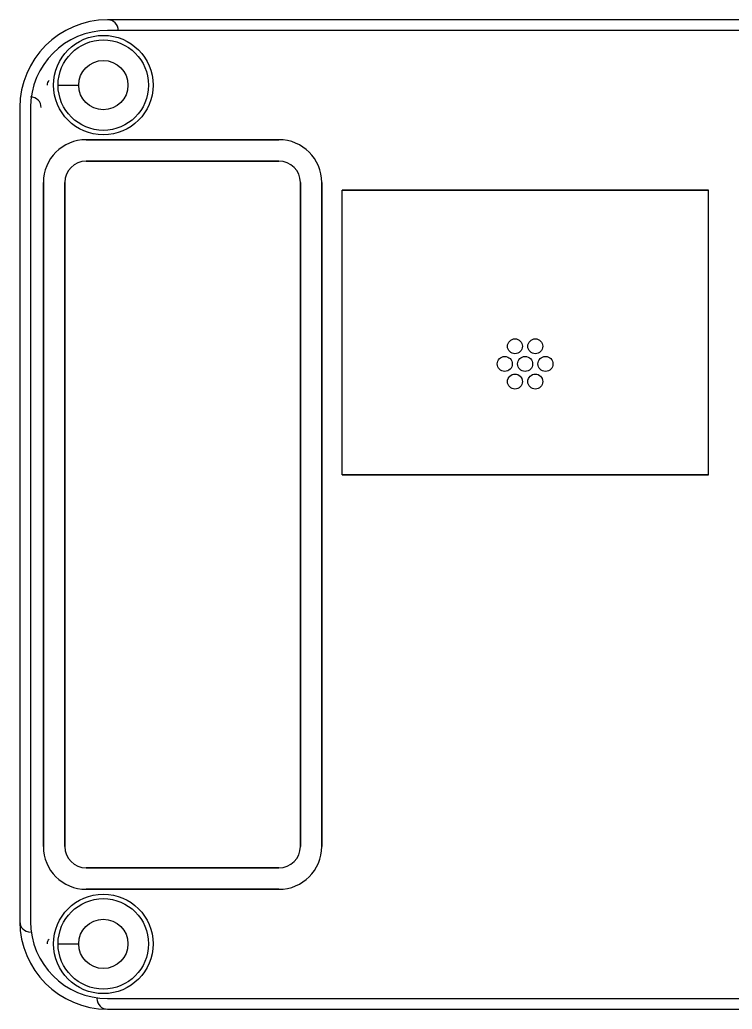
# Model space of a CAD drawing. Header units: millimetres. Extents: x -39.1 to 39.1, y -23.1 to 23.1.
# Drawn here: x -39.1 to -5.84, y -23.1 to 23.1 of the extents above; entities that cross this region are included whole.
import ezdxf

# ---------------------------------------------------------------- set-up
doc = ezdxf.new("R2010")
doc.units = ezdxf.units.MM

msp = doc.modelspace()

# ---------------------------------------------------------------- linework, layer by layer
for p, q in [((-35, 23.1, -0.5), (-35, 23.1, -2)), ((-35, 23.1, -0.5), (-35, 23.1, -2)), ((35, 23.1, -0.5), (-35, 23.1, -0.5)), ((35, 23.1, -0.5), (-35, 23.1, -0.5)), ((35, 23.1, -2), (-35, 23.1, -2)), ((35, 23.1, -2), (-35, 23.1, -2)), ((35, 22.6), (-35, 22.6)), ((35, 22.6), (-35, 22.6)), ((-37.312, 20.05, -0.088), (-36.35, 20.05, -1.05)), ((-37.312, 20.05, -0.088), (-36.35, 20.05, -1.05)), ((-36.35, 20.05, -2), (-36.35, 20.05, -1.05)), ((-36.35, 20.05, -2), (-36.35, 20.05, -1.05)), ((-39.1, 19, -0.5), (-39.1, -19, -0.5)), ((-39.1, 19, -0.5), (-39.1, -19, -0.5)), ((-39.1, 19, -0.5), (-39.1, 19, -2)), ((-39.1, 19, -2), (-39.1, -19, -2)), ((-39.1, 19, -0.5), (-39.1, 19, -2)), ((-39.1, 19, -2), (-39.1, -19, -2)), ((-38.6, 19), (-38.6, -19)), ((-38.6, 19), (-38.6, -19)), ((-27, 17.5, -1), (-36, 17.5, -1)), ((-36, 17.5, -2), (-36, 17.5, -1)), ((-36, 17.5, -2), (-36, 17.5, -1)), ((-36, 17.5, -2), (-27, 17.5, -2)), ((-27, 17.5, -1), (-36, 17.5, -1)), ((-36, 17.5, -2), (-27, 17.5, -2)), ((-27, 17.5, -1), (-27, 17.5, -2)), ((-27, 17.5, -1), (-27, 17.5, -2)), ((-36, 16.5), (-27, 16.5)), ((-36, 16.5, -1), (-36, 16.5)), ((-27, 16.5, -1), (-36, 16.5, -1)), ((-36, 16.5), (-27, 16.5)), ((-36, 16.5, -1), (-36, 16.5)), ((-27, 16.5, -1), (-36, 16.5, -1)), ((-27, 16.5, -1), (-27, 16.5)), ((-27, 16.5, -1), (-27, 16.5)), ((-38, 15.5, -1), (-38, -15.5, -1)), ((-38, -15.5, -2), (-38, 15.5, -2)), ((-38, 15.5, -2), (-38, 15.5, -1)), ((-38, 15.5, -1), (-38, -15.5, -1)), ((-38, 15.5, -2), (-38, 15.5, -1)), ((-38, -15.5, -2), (-38, 15.5, -2)), ((-37, -15.5), (-37, 15.5)), ((-37, 15.5, -1), (-37, -15.5, -1)), ((-37, 15.5, -1), (-37, 15.5)), ((-37, -15.5), (-37, 15.5)), ((-37, 15.5, -1), (-37, 15.5)), ((-37, 15.5, -1), (-37, -15.5, -1)), ((-26, 15.5), (-26, -15.5)), ((-26, 15.5, -1), (-26, 15.5)), ((-26, -15.5, -1), (-26, 15.5, -1)), ((-26, 15.5), (-26, -15.5)), ((-26, 15.5, -1), (-26, 15.5)), ((-26, -15.5, -1), (-26, 15.5, -1)), ((-25, -15.5, -1), (-25, 15.5, -1)), ((-25, 15.5, -1), (-25, 15.5, -2)), ((-25, 15.5, -2), (-25, -15.5, -2)), ((-25, -15.5, -1), (-25, 15.5, -1)), ((-25, 15.5, -1), (-25, 15.5, -2)), ((-25, 15.5, -2), (-25, -15.5, -2)), ((-24.055, 1.85, -1.5), (-24.055, 15.15, -1.5)), ((-24.055, 15.15, -1.5), (-6.945, 15.15, -1.5)), ((-24.055, 1.85, -2), (-24.055, 15.15, -2)), ((-24.055, 15.15, -2), (-24.055, 15.15, -1.5)), ((-24.055, 1.85, -1.5), (-24.055, 15.15, -1.5)), ((-24.055, 15.15, -1.5), (-6.945, 15.15, -1.5)), ((-24.055, 15.15, -2), (-24.055, 15.15, -1.5)), ((-6.945, 15.15, -2), (-24.055, 15.15, -2)), ((-6.945, 15.15, -2), (-24.055, 15.15, -2)), ((-24.055, 1.85, -2), (-24.055, 15.15, -2)), ((-6.945, 1.85, -1.5), (-6.945, 15.15, -1.5)), ((-6.945, 15.15, -2), (-6.945, 15.15, -1.5)), ((-6.945, 1.85, -1.5), (-6.945, 15.15, -1.5)), ((-6.945, 15.15, -2), (-6.945, 15.15, -1.5)), ((-6.945, 1.85, -2), (-6.945, 15.15, -2)), ((-6.945, 1.85, -2), (-6.945, 15.15, -2)), ((-15.63, 7.853, -1.5), (-15.63, 7.853)), ((-15.63, 7.853, -1.5), (-15.63, 7.853)), ((-14.68, 7.853, -1.5), (-14.68, 7.853)), ((-14.68, 7.853, -1.5), (-14.68, 7.853)), ((-16.105, 7.03, -1.5), (-16.105, 7.03)), ((-16.105, 7.03, -1.5), (-16.105, 7.03)), ((-15.155, 7.03, -1.5), (-15.155, 7.03)), ((-15.155, 7.03, -1.5), (-15.155, 7.03)), ((-14.205, 7.03, -1.5), (-14.205, 7.03)), ((-14.205, 7.03, -1.5), (-14.205, 7.03)), ((-15.63, 6.207, -1.5), (-15.63, 6.207)), ((-15.63, 6.207, -1.5), (-15.63, 6.207)), ((-14.68, 6.207, -1.5), (-14.68, 6.207)), ((-14.68, 6.207, -1.5), (-14.68, 6.207)), ((-24.055, 1.85, -1.5), (-6.945, 1.85, -1.5)), ((-24.055, 1.85, -1.5), (-24.055, 1.85, -2)), ((-6.945, 1.85, -2), (-24.055, 1.85, -2)), ((-24.055, 1.85, -1.5), (-24.055, 1.85, -2)), ((-24.055, 1.85, -1.5), (-6.945, 1.85, -1.5)), ((-6.945, 1.85, -2), (-24.055, 1.85, -2)), ((-6.945, 1.85, -1.5), (-6.945, 1.85, -2)), ((-6.945, 1.85, -1.5), (-6.945, 1.85, -2)), ((-38, -15.5, -2), (-38, -15.5, -1)), ((-38, -15.5, -2), (-38, -15.5, -1)), ((-37, -15.5, -1), (-37, -15.5)), ((-37, -15.5, -1), (-37, -15.5)), ((-26, -15.5, -1), (-26, -15.5)), ((-26, -15.5, -1), (-26, -15.5)), ((-25, -15.5, -1), (-25, -15.5, -2)), ((-25, -15.5, -1), (-25, -15.5, -2)), ((-27, -16.5), (-36, -16.5)), ((-36, -16.5, -1), (-27, -16.5, -1)), ((-36, -16.5, -1), (-36, -16.5)), ((-27, -16.5), (-36, -16.5)), ((-36, -16.5, -1), (-36, -16.5)), ((-36, -16.5, -1), (-27, -16.5, -1)), ((-27, -16.5, -1), (-27, -16.5)), ((-27, -16.5, -1), (-27, -16.5)), ((-36, -17.5, -1), (-27, -17.5, -1)), ((-27, -17.5, -2), (-36, -17.5, -2)), ((-36, -17.5, -2), (-36, -17.5, -1)), ((-36, -17.5, -1), (-27, -17.5, -1)), ((-36, -17.5, -2), (-36, -17.5, -1)), ((-27, -17.5, -2), (-36, -17.5, -2)), ((-27, -17.5, -1), (-27, -17.5, -2)), ((-27, -17.5, -1), (-27, -17.5, -2)), ((-39.1, -19, -0.5), (-39.1, -19, -2)), ((-39.1, -19, -0.5), (-39.1, -19, -2)), ((-37.312, -20.05, -0.088), (-36.35, -20.05, -1.05)), ((-37.312, -20.05, -0.088), (-36.35, -20.05, -1.05)), ((-36.35, -20.05, -2), (-36.35, -20.05, -1.05)), ((-36.35, -20.05, -2), (-36.35, -20.05, -1.05)), ((-35, -22.6), (35, -22.6)), ((-35, -22.6), (35, -22.6)), ((-35, -23.1, -0.5), (35, -23.1, -0.5)), ((-35, -23.1, -0.5), (35, -23.1, -0.5)), ((-35, -23.1, -0.5), (-35, -23.1, -2)), ((-35, -23.1, -2), (35, -23.1, -2)), ((-35, -23.1, -0.5), (-35, -23.1, -2)), ((-35, -23.1, -2), (35, -23.1, -2))]:
    msp.add_line(p, q)
for centre, radius in [((-35.2, 20.05), 2.324), ((-35.2, 20.05), 2.324), ((-35.2, 20.05, -0.088), 2.112), ((-35.2, 20.05, -0.088), 2.112), ((-35.2, 20.05, -1.05), 1.15), ((-35.2, 20.05, -1.05), 1.15), ((-35.2, 20.05, -2), 1.15), ((-35.2, 20.05, -2), 1.15), ((-15.98, 7.853), 0.35), ((-15.98, 7.853, -1.5), 0.35), ((-15.98, 7.853), 0.35), ((-15.98, 7.853, -1.5), 0.35), ((-15.03, 7.853), 0.35), ((-15.03, 7.853, -1.5), 0.35), ((-15.03, 7.853), 0.35), ((-15.03, 7.853, -1.5), 0.35), ((-16.455, 7.03), 0.35), ((-16.455, 7.03, -1.5), 0.35), ((-16.455, 7.03), 0.35), ((-16.455, 7.03, -1.5), 0.35), ((-15.505, 7.03), 0.35), ((-15.505, 7.03, -1.5), 0.35), ((-15.505, 7.03), 0.35), ((-15.505, 7.03, -1.5), 0.35), ((-14.555, 7.03), 0.35), ((-14.555, 7.03, -1.5), 0.35), ((-14.555, 7.03), 0.35), ((-14.555, 7.03, -1.5), 0.35), ((-15.98, 6.207), 0.35), ((-15.98, 6.207, -1.5), 0.35), ((-15.98, 6.207), 0.35), ((-15.98, 6.207, -1.5), 0.35), ((-15.03, 6.207), 0.35), ((-15.03, 6.207, -1.5), 0.35), ((-15.03, 6.207), 0.35), ((-15.03, 6.207, -1.5), 0.35), ((-35.2, -20.05), 2.324), ((-35.2, -20.05), 2.324), ((-35.2, -20.05, -0.088), 2.112), ((-35.2, -20.05, -0.088), 2.112), ((-35.2, -20.05, -1.05), 1.15), ((-35.2, -20.05, -1.05), 1.15), ((-35.2, -20.05, -2), 1.15), ((-35.2, -20.05, -2), 1.15)]:
    msp.add_circle(centre, radius)
for centre, radius, start, end in [((-35, 19, -0.5), 4.1, 90, 180), ((-35, 19, -2), 4.1, 90, 180), ((-35, 19, -0.5), 4.1, 90, 180), ((-35, 19, -2), 4.1, 90, 180), ((-35, 22.6, -0.5), 0.5, 0, 90), ((-35, 22.6, -0.5), 0.5, 0, 90), ((-35, 19), 3.6, 90, 180), ((-35, 19), 3.6, 90, 180), ((-37.524, 20.05, -0.3), 0.3, 135, 180), ((-37.524, 20.05, -0.3), 0.3, 135, 180), ((-38.6, 19, -0.5), 0.5, 0, 90), ((-38.6, 19, -0.5), 0.5, 0, 90), ((-36, 15.5, -1), 2, 90, 180), ((-36, 15.5, -1), 2, 90, 180), ((-36, 15.5, -2), 2, 90, 180), ((-36, 15.5, -2), 2, 90, 180), ((-27, 15.5, -1), 2, 0, 90), ((-27, 15.5, -1), 2, 0, 90), ((-27, 15.5, -2), 2, 0, 90), ((-27, 15.5, -2), 2, 0, 90), ((-36, 15.5), 1, 90, 180), ((-36, 15.5), 1, 90, 180), ((-36, 15.5, -1), 1, 90, 180), ((-36, 15.5, -1), 1, 90, 180), ((-27, 15.5), 1, 0, 90), ((-27, 15.5), 1, 0, 90), ((-27, 15.5, -1), 1, 0, 90), ((-27, 15.5, -1), 1, 0, 90), ((-36, -15.5, -1), 2, 180, 270), ((-36, -15.5, -2), 2, 180, 270), ((-36, -15.5, -1), 2, 180, 270), ((-36, -15.5, -2), 2, 180, 270), ((-36, -15.5), 1, 180, 270), ((-36, -15.5, -1), 1, 180, 270), ((-36, -15.5), 1, 180, 270), ((-36, -15.5, -1), 1, 180, 270), ((-27, -15.5), 1, -90, 0), ((-27, -15.5), 1, -90, 0), ((-27, -15.5, -1), 1, -90, 0), ((-27, -15.5, -1), 2, -90, 0), ((-27, -15.5, -1), 1, -90, 0), ((-27, -15.5, -1), 2, -90, 0), ((-27, -15.5, -2), 2, -90, 0), ((-27, -15.5, -2), 2, -90, 0), ((-38.6, -19, -0.5), 0.5, 180, 270), ((-35, -19, -0.5), 4.1, -180, -90), ((-38.6, -19, -0.5), 0.5, 180, 270), ((-35, -19, -0.5), 4.1, -180, -90), ((-35, -19, -2), 4.1, 180, 270), ((-35, -19, -2), 4.1, 180, 270), ((-35, -19), 3.6, -180, -90), ((-35, -19), 3.6, -180, -90), ((-37.524, -20.05, -0.3), 0.3, 135, 180), ((-37.524, -20.05, -0.3), 0.3, 135, 180), ((-35, -22.6, -0.5), 0.5, 180, 270), ((-35, -22.6, -0.5), 0.5, 180, 270)]:
    msp.add_arc(centre, radius, start, end)

doc.saveas('drawing.dxf')
